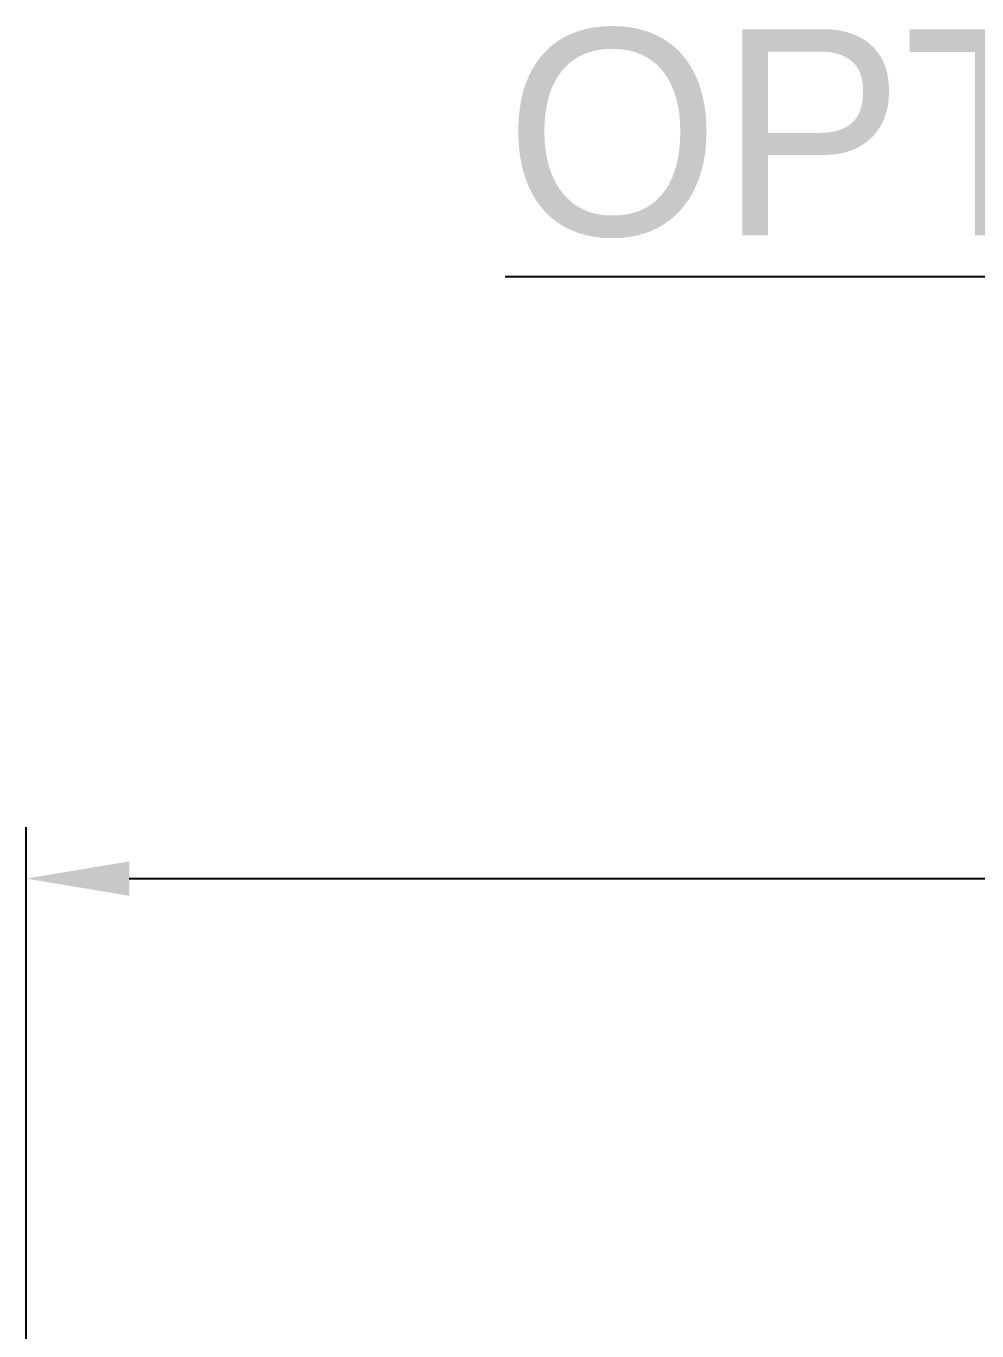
# Model space of a CAD drawing. Extents: x 2771 to 3062, y 837 to 1002.
# Drawn here: x 2978.53 to 3001.59, y 970.26 to 1001.92 of the extents above; entities that cross this region are included whole.
import ezdxf

# ---------------------------------------------------------------- set-up
doc = ezdxf.new("R2010")
doc.units = 0
doc.layers.get('DEFPOINTS').update_dxf_attribs({"linetype": 'CONTINUOUS'})
doc.layers.add('DIMENSIONS', color=2, linetype='CONTINUOUS')
doc.dimstyles.get("Standard").update_dxf_attribs({"dimtxt": 0.18, "dimasz": 0.18, "dimexe": 0.18, "dimexo": 0.0625, "dimgap": 0.09, "dimtad": 0, "dimtih": 1, "dimtoh": 1, "dimzin": 0, "dimcen": 0.09, "dimazin": 3, "dimtfac": 1, "dimtofl": 0, "dimtmove": 0, "dimatfit": 3})

# ---------------------------------------------------------------- blocks, each defined once
blk = doc.blocks.new('*U79')
at = {"layer": 'DIMENSIONS', "color": 0}
blk.add_text('60', height=2.5, dxfattribs=at).set_placement((3006.603, 981.901))
blk = doc.blocks.new('*D78')
at = {"layer": 'DEFPOINTS', "color": 0}
for p in [(3038.528, 981.234), (2978.528, 941.459), (3038.528, 941.459)]:
    blk.add_point(p, dxfattribs=at)
at = {"layer": 'DIMENSIONS', "color": 0}
for p, q in [((2978.528, 942.084), (2978.528, 982.484)), ((3038.528, 942.084), (3038.528, 982.484)), ((2981.028, 981.234), (3036.028, 981.234))]:
    blk.add_line(p, q, dxfattribs=at)
for points in [[(2981.028, 981.65), (2981.028, 980.817), (2978.528, 981.234)], [(3036.028, 981.65), (3036.028, 980.817), (3038.528, 981.234)]]:
    blk.add_solid(points, dxfattribs=at)
at = {"layer": 'DIMENSIONS'}
blk.add_blockref('*U79', (0, 0), dxfattribs=at)

msp = doc.modelspace()

# ---------------------------------------------------------------- texts
at = {"layer": 'DIMENSIONS'}
msp.add_text('%%UOPTION 2', height=5, dxfattribs=at).set_placement((2990.148, 996.843))

# ---------------------------------------------------------------- dimensions: what is measured, and where the dimension line sits
dim = msp.add_linear_dim(base=(3038.528, 981.234), p1=(2978.528, 941.459), p2=(3038.528, 941.459), dimstyle='Standard', dxfattribs=at)
dim.commit()
dim.dimension.update_dxf_attribs({"geometry": '*D78', "text_midpoint": (3008.528, 983.135)})

doc.saveas('drawing.dxf')
